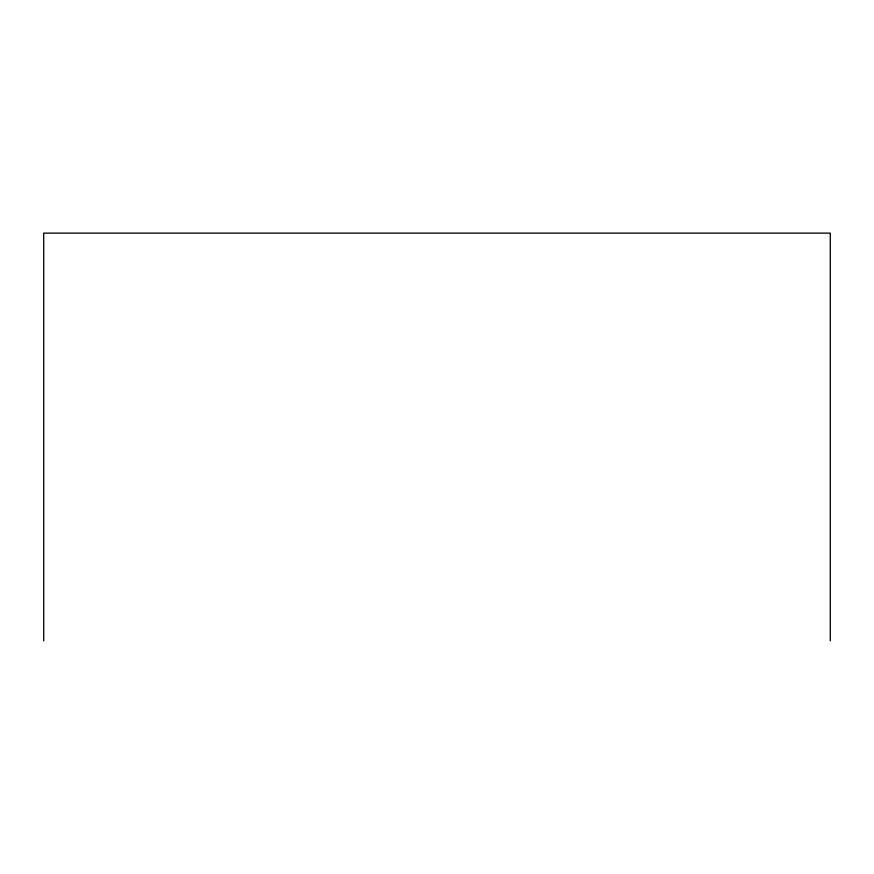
<?xml version="1.0" encoding="UTF-8"?>
<svg xmlns="http://www.w3.org/2000/svg" width="874" height="874" viewBox="0 0 874 874"><rect width="100%" height="100%" fill="white"/><g stroke="black" fill="none" stroke-linecap="round" stroke-linejoin="round"><path stroke-width="1.31" d="M830.3 640.871L830.3 233.129L43.7 233.129L43.7 640.871"/></g></svg>
